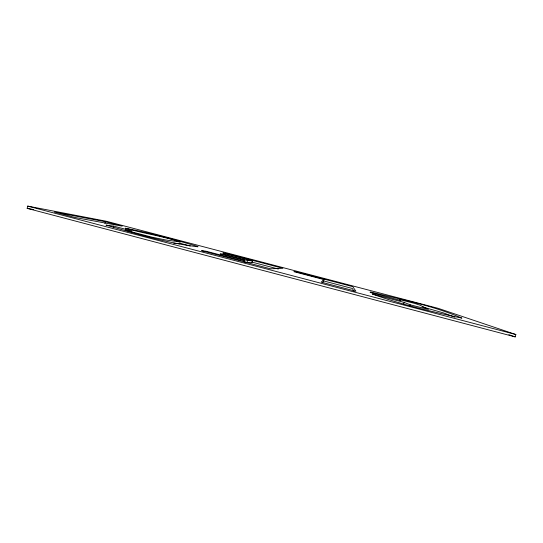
<?xml version="1.0" encoding="UTF-8"?>
<svg xmlns="http://www.w3.org/2000/svg" width="543" height="543" viewBox="0 0 543 543"><rect width="100%" height="100%" fill="white"/><g stroke="black" fill="none" stroke-linecap="round" stroke-linejoin="round"><path stroke-width="0.81" d="M27.15 208.349L27.713 206.102L106.123 221.205L438.262 308.363L515.85 334.522L515.205 336.898L27.15 208.349L33.761 209.578M104.921 223.512L105.369 221.748L122.229 226.173L74.832 217.451L54.415 212.082L105.369 221.748M113.263 227.463L113.602 226.132L132.071 230.985L125.345 230.062L126.953 230.612L152.026 237.189L165.113 239.877L180.283 241.981C162.309 236.062 143.495 233.422 125.345 228.209C149.848 232.92 174.025 239.415 197.924 246.529L197.985 246.814C166.647 243.094 136.232 233.734 105.994 225.094L113.602 226.132M225.644 254.558L225.949 253.371L282.862 268.31L270.468 268.805L201.548 250.683L205.946 251.178L239.728 260.056L244.71 260.362L244.187 262.364M247.038 262.479L247.54 260.531L252.604 260.837L252.128 262.676L247.038 262.479L243.759 261.617M324.001 279.584L321.178 282.143L355.916 291.279L352.814 286.67L295.093 271.52L293.878 271.67L324.001 279.584L323.519 281.437L322.352 282.598M403.598 304.453L404.148 302.397L372.349 294.041C401.223 304.542 431.875 311.709 461.917 318.144C432.798 305.478 401.162 299.526 370.448 291.951L370.055 292.12L370.584 292.562L400.686 300.469L399.268 299.532L414.492 303.367L419.78 305.118L428.42 309.415L410.23 304.833L404.148 302.397M409.85 306.266L410.23 304.833M179.808 243.821L173.672 243.169M225.949 253.371L222.827 253.018L252.604 260.837M247.54 260.531L223.77 254.287L220.214 253.92L244.71 260.362M251.504 261.991L278.335 269.036M323.071 280.792L352.332 288.482L354.05 291.34M27.713 206.102L515.85 334.522M179.801 243.176L190.247 246.047M422.468 306.924L443.889 313.039L454.891 317.241M508.825 334.692L515.205 336.898"/></g></svg>
